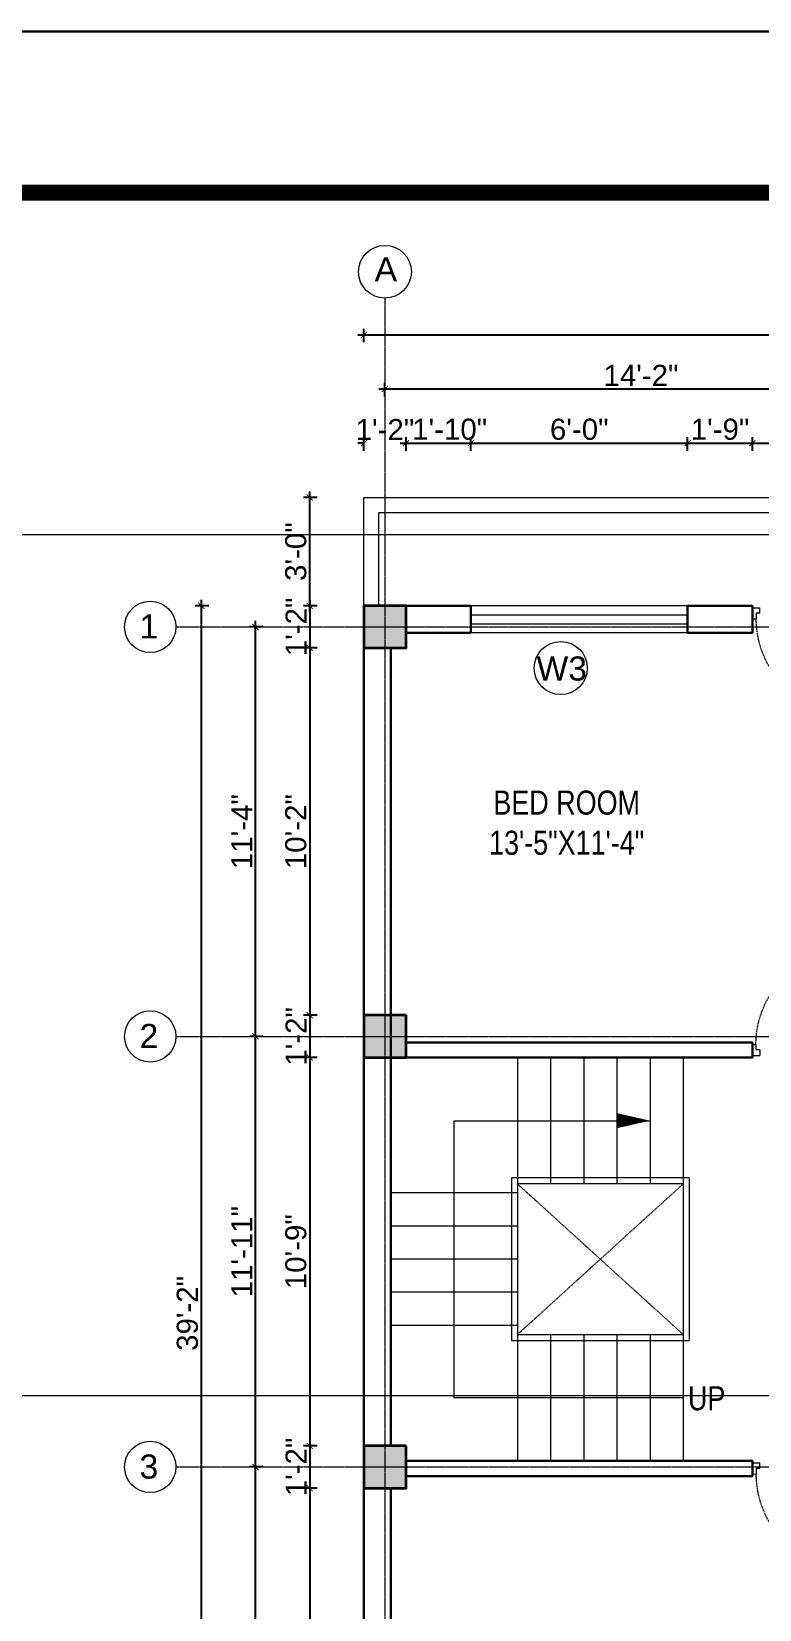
# Model space of a CAD drawing. Header units: inches. Extents: x 84707 to 107235, y 3922 to 10323.
# Drawn here: x 95866 to 96108, y 9799 to 10323 of the extents above; entities that cross this region are included whole.
import ezdxf

# ---------------------------------------------------------------- set-up
doc = ezdxf.new("R2010")
doc.units = ezdxf.units.IN
doc.header["$MEASUREMENT"] = 0
doc.linetypes.add('CENTER', pattern=[2, 1.25, -0.25, 0.25, -0.25])
doc.linetypes.add('HIDDEN', pattern=[0.375, 0.25, -0.125])
for name, color, linetype, lineweight in [('Annotate-Lite.w', 4, 'Continuous', 9), ('Annotations-Bold.w', 2, 'Continuous', 13), ('COLOUM', 3, 'Continuous', 35), ('DIM-2', 4, 'Continuous', 20), ('Door-Window.w', 4, 'Continuous', 15), ('HA', 254, 'Continuous', 9), ('stair', 6, 'Continuous', 5), ('wall', 240, 'Continuous', 30), ('wall light', 6, 'Continuous', 18), ('window', 130, 'Continuous', 13)]:
    doc.layers.add(name, color=color, linetype=linetype, lineweight=lineweight)
doc.styles.add('ARAIL', font='arial.ttf')
doc.styles.add('DIM', font='arial.ttf', dxfattribs={"width": 0.8})
doc.styles.add('gaurav', font='arial.ttf')
doc.dimstyles.new('8 inch dim', dxfattribs={"dimtxt": 7, "dimasz": 2, "dimexe": 2, "dimexo": 1, "dimgap": 1, "dimtad": 1, "dimdec": 0, "dimzin": 3, "dimdsep": 46, "dimlunit": 4, "dimtxsty": 'ARAIL', "dimblk": 'ARCHTICK', "dimcen": 0.09, "dimdle": 2, "dimadec": 0, "dimazin": 0, "dimtfac": 1, "dimtdec": 0, "dimtix": 1, "dimtofl": 0, "dimtmove": 1, "dimatfit": 3, "dimldrblk": 'ARCHTICK', "dimfxlon": 1, "dimtolj": 1, "dimtzin": 0, "dimarcsym": 0})

# ---------------------------------------------------------------- blocks, each defined once
blk = doc.blocks.new('column 14')
at = {"layer": 'COLOUM'}
h = blk.add_hatch(color=256, dxfattribs=at)
h.dxf.hatch_style = 1
h.paths.add_polyline_path([(7, 7), (-7, 7), (-7, -7), (7, -7)])
blk.add_lwpolyline([(7, 7), (7, -7), (-7, -7), (-7, 7)], close=True, dxfattribs=at)
blk = doc.blocks.new('*U9')
at = {"layer": 'Door-Window.w', "ltscale": 3}
for p, q in [((11067.44, 10097.93), (11092.24, 10116.76)), ((11068.18, 10096.96), (11093, 10115.8)), ((11092.24, 10116.76), (11093, 10115.8)), ((11063.03, 10097.66), (11065.96, 10099.89)), ((11065.25, 10094.74), (11063.03, 10097.66)), ((11066.71, 10095.85), (11065.25, 10094.74)), ((11065.96, 10099.89), (11067.44, 10097.93)), ((11065.97, 10096.82), (11067.44, 10097.93)), ((11066.71, 10095.85), (11065.97, 10096.82)), ((11067.44, 10097.93), (11068.18, 10096.96)), ((11084.8, 10072.06), (11083.33, 10070.95)), ((11084.81, 10068.99), (11083.33, 10070.95)), ((11084.8, 10072.06), (11085.54, 10071.08)), ((11084.81, 10068.99), (11087.74, 10071.22)), ((11085.54, 10071.08), (11087, 10072.19)), ((11087.74, 10071.22), (11087, 10072.19))]:
    blk.add_line(p, q, dxfattribs=at)
at = {"layer": 'Door-Window.w', "color": 9, "linetype": 'HIDDEN', "lineweight": 18}
blk.add_arc((11068.18, 10096.96), 31.16, 307.2347, 37.1906, dxfattribs=at)
blk = doc.blocks.new('_ArchTick')
at = {"color": 0, "linetype": 'ByBlock', "const_width": 0.15}
blk.add_lwpolyline([(-0.5, -0.5), (0.5, 0.5)], dxfattribs=at)
blk = doc.blocks.new('*D112')
at = {"layer": 'Defpoints', "color": 0, "transparency": 16777216}
for p in [(95976.2, 10131.84), (95922.2, 9661.84), (95976.2, 9661.84)]:
    blk.add_point(p, dxfattribs=at)
at = {"layer": 'DIM-2', "color": 0, "lineweight": -2, "transparency": 16777216}
for p, q in [((95924.7, 10131.84), (95920.2, 10131.84)), ((95922.2, 10133.84), (95922.2, 9659.84)), ((95924.7, 9661.84), (95920.2, 9661.84))]:
    blk.add_line(p, q, dxfattribs=at)
at = {"layer": 'DIM-2', "color": 0, "lineweight": -2, "transparency": 16777216, "xscale": 2, "yscale": 2, "zscale": 2}
for p, rotation in [((95922.2, 10131.84), 90), ((95922.2, 9661.84), 270)]:
    blk.add_blockref('_ArchTick', p, dxfattribs=dict(at, rotation=rotation))
at = {"layer": 'DIM-2', "color": 0, "transparency": 16777216, "insert": (95917.62, 9896.84), "char_height": 7, "attachment_point": 5, "rotation": 90, "style": 'ARAIL'}
blk.add_mtext('\\A1;39\'-2"', dxfattribs=at)
blk = doc.blocks.new('*D131')
at = {"layer": 'Defpoints', "color": 0, "transparency": 16777216}
for p in [(95990.2, 10185.84), (95976.2, 10131.84), (95990.2, 10131.84)]:
    blk.add_point(p, dxfattribs=at)
at = {"layer": 'DIM-2', "color": 0, "lineweight": -2, "transparency": 16777216}
for p, q in [((95976.2, 10183.34), (95976.2, 10187.84)), ((95990.2, 10183.34), (95990.2, 10187.84)), ((95976.2, 10185.84), (95974.2, 10185.84)), ((95990.2, 10185.84), (95992.2, 10185.84))]:
    blk.add_line(p, q, dxfattribs=at)
at = {"layer": 'DIM-2', "color": 0, "lineweight": -2, "transparency": 16777216, "xscale": 2, "yscale": 2, "zscale": 2}
blk.add_blockref('_ArchTick', (95976.2, 10185.84), dxfattribs=at)
at = {"layer": 'DIM-2', "color": 0, "lineweight": -2, "transparency": 16777216, "xscale": 2, "yscale": 2, "zscale": 2, "rotation": 180}
blk.add_blockref('_ArchTick', (95990.2, 10185.84), dxfattribs=at)
at = {"layer": 'DIM-2', "color": 0, "transparency": 16777216, "insert": (95983.2, 10190.36), "char_height": 7, "attachment_point": 5, "style": 'ARAIL'}
blk.add_mtext('\\A1;1\'-2"', dxfattribs=at)
blk = doc.blocks.new('*D134')
at = {"layer": 'Defpoints', "color": 0, "transparency": 16777216}
for p in [(96011.7, 10185.84), (95990.2, 10131.84), (96011.7, 10131.84)]:
    blk.add_point(p, dxfattribs=at)
at = {"layer": 'DIM-2', "color": 0, "lineweight": -2, "transparency": 16777216}
for p, q in [((95990.2, 10183.34), (95990.2, 10187.84)), ((96011.7, 10183.34), (96011.7, 10187.84)), ((95988.2, 10185.84), (96013.7, 10185.84))]:
    blk.add_line(p, q, dxfattribs=at)
at = {"layer": 'DIM-2', "color": 0, "lineweight": -2, "transparency": 16777216, "xscale": 2, "yscale": 2, "zscale": 2, "rotation": 180}
blk.add_blockref('_ArchTick', (95990.2, 10185.84), dxfattribs=at)
at = {"layer": 'DIM-2', "color": 0, "lineweight": -2, "transparency": 16777216, "xscale": 2, "yscale": 2, "zscale": 2}
blk.add_blockref('_ArchTick', (96011.7, 10185.84), dxfattribs=at)
at = {"layer": 'DIM-2', "color": 0, "transparency": 16777216, "insert": (96004.68, 10190.42), "char_height": 7, "attachment_point": 5, "style": 'ARAIL'}
blk.add_mtext('\\A1;1\'-10"', dxfattribs=at)
blk = doc.blocks.new('*D135')
at = {"layer": 'Defpoints', "color": 0, "transparency": 16777216}
for p in [(96083.7, 10185.84), (96011.7, 10131.84), (96083.7, 10131.84)]:
    blk.add_point(p, dxfattribs=at)
at = {"layer": 'DIM-2', "color": 0, "lineweight": -2, "transparency": 16777216}
for p, q in [((96011.7, 10183.34), (96011.7, 10187.84)), ((96083.7, 10183.34), (96083.7, 10187.84)), ((96009.7, 10185.84), (96085.7, 10185.84))]:
    blk.add_line(p, q, dxfattribs=at)
at = {"layer": 'DIM-2', "color": 0, "lineweight": -2, "transparency": 16777216, "xscale": 2, "yscale": 2, "zscale": 2, "rotation": 180}
blk.add_blockref('_ArchTick', (96011.7, 10185.84), dxfattribs=at)
at = {"layer": 'DIM-2', "color": 0, "lineweight": -2, "transparency": 16777216, "xscale": 2, "yscale": 2, "zscale": 2}
blk.add_blockref('_ArchTick', (96083.7, 10185.84), dxfattribs=at)
at = {"layer": 'DIM-2', "color": 0, "transparency": 16777216, "insert": (96047.7, 10190.42), "char_height": 7, "attachment_point": 5, "style": 'ARAIL'}
blk.add_mtext('\\A1;6\'-0"', dxfattribs=at)
blk = doc.blocks.new('*D136')
at = {"layer": 'Defpoints', "color": 0, "transparency": 16777216}
for p in [(96105.2, 10185.84), (96083.7, 10131.84), (96105.2, 10131.84)]:
    blk.add_point(p, dxfattribs=at)
at = {"layer": 'DIM-2', "color": 0, "lineweight": -2, "transparency": 16777216}
for p, q in [((96083.7, 10183.34), (96083.7, 10187.84)), ((96105.2, 10183.34), (96105.2, 10187.84)), ((96081.7, 10185.84), (96107.2, 10185.84))]:
    blk.add_line(p, q, dxfattribs=at)
at = {"layer": 'DIM-2', "color": 0, "lineweight": -2, "transparency": 16777216, "xscale": 2, "yscale": 2, "zscale": 2, "rotation": 180}
blk.add_blockref('_ArchTick', (96083.7, 10185.84), dxfattribs=at)
at = {"layer": 'DIM-2', "color": 0, "lineweight": -2, "transparency": 16777216, "xscale": 2, "yscale": 2, "zscale": 2}
blk.add_blockref('_ArchTick', (96105.2, 10185.84), dxfattribs=at)
at = {"layer": 'DIM-2', "color": 0, "transparency": 16777216, "insert": (96094.45, 10190.42), "char_height": 7, "attachment_point": 5, "style": 'ARAIL'}
blk.add_mtext('\\A1;1\'-9"', dxfattribs=at)
blk = doc.blocks.new('*D137')
at = {"layer": 'Defpoints', "color": 0, "transparency": 16777216}
for p in [(96141.2, 10185.84), (96105.2, 10131.84), (96141.2, 10131.84)]:
    blk.add_point(p, dxfattribs=at)
at = {"layer": 'DIM-2', "color": 0, "lineweight": -2, "transparency": 16777216}
for p, q in [((96105.2, 10183.34), (96105.2, 10187.84)), ((96141.2, 10183.34), (96141.2, 10187.84)), ((96103.2, 10185.84), (96143.2, 10185.84))]:
    blk.add_line(p, q, dxfattribs=at)
at = {"layer": 'DIM-2', "color": 0, "lineweight": -2, "transparency": 16777216, "xscale": 2, "yscale": 2, "zscale": 2, "rotation": 180}
blk.add_blockref('_ArchTick', (96105.2, 10185.84), dxfattribs=at)
at = {"layer": 'DIM-2', "color": 0, "lineweight": -2, "transparency": 16777216, "xscale": 2, "yscale": 2, "zscale": 2}
blk.add_blockref('_ArchTick', (96141.2, 10185.84), dxfattribs=at)
at = {"layer": 'DIM-2', "color": 0, "transparency": 16777216, "insert": (96123.2, 10190.42), "char_height": 7, "attachment_point": 5, "style": 'ARAIL'}
blk.add_mtext('\\A1;3\'-0"', dxfattribs=at)
blk = doc.blocks.new('*D129')
at = {"layer": 'Defpoints', "color": 0, "transparency": 16777216}
for p in [(96153.2, 10203.84), (95983.2, 10131.84), (96153.2, 10131.84)]:
    blk.add_point(p, dxfattribs=at)
at = {"layer": 'DIM-2', "color": 0, "lineweight": -2, "transparency": 16777216}
for p, q in [((95981.2, 10203.84), (96155.2, 10203.84)), ((95983.2, 10201.34), (95983.2, 10205.84)), ((96153.2, 10201.34), (96153.2, 10205.84))]:
    blk.add_line(p, q, dxfattribs=at)
at = {"layer": 'DIM-2', "color": 0, "lineweight": -2, "transparency": 16777216, "xscale": 2, "yscale": 2, "zscale": 2, "rotation": 180}
blk.add_blockref('_ArchTick', (95983.2, 10203.84), dxfattribs=at)
at = {"layer": 'DIM-2', "color": 0, "lineweight": -2, "transparency": 16777216, "xscale": 2, "yscale": 2, "zscale": 2}
blk.add_blockref('_ArchTick', (96153.2, 10203.84), dxfattribs=at)
at = {"layer": 'DIM-2', "color": 0, "transparency": 16777216, "insert": (96068.2, 10208.36), "char_height": 7, "attachment_point": 5, "style": 'ARAIL'}
blk.add_mtext('\\A1;14\'-2"', dxfattribs=at)
blk = doc.blocks.new('*D101')
at = {"layer": 'Defpoints', "color": 0, "transparency": 16777216}
for p in [(96334.89, 10221.84), (95976.2, 10131.84), (96334.89, 10131.84)]:
    blk.add_point(p, dxfattribs=at)
at = {"layer": 'DIM-2', "color": 0, "lineweight": -2, "transparency": 16777216}
for p, q in [((95976.2, 10219.34), (95976.2, 10223.84)), ((96334.89, 10219.34), (96334.89, 10223.84)), ((95974.2, 10221.84), (96336.89, 10221.84))]:
    blk.add_line(p, q, dxfattribs=at)
at = {"layer": 'DIM-2', "color": 0, "lineweight": -2, "transparency": 16777216, "xscale": 2, "yscale": 2, "zscale": 2, "rotation": 180}
blk.add_blockref('_ArchTick', (95976.2, 10221.84), dxfattribs=at)
at = {"layer": 'DIM-2', "color": 0, "lineweight": -2, "transparency": 16777216, "xscale": 2, "yscale": 2, "zscale": 2}
blk.add_blockref('_ArchTick', (96334.89, 10221.84), dxfattribs=at)
at = {"layer": 'DIM-2', "color": 0, "transparency": 16777216, "insert": (96155.54, 10226.42), "char_height": 7, "attachment_point": 5, "style": 'ARAIL'}
blk.add_mtext('\\A1;29\'-11"', dxfattribs=at)
blk = doc.blocks.new('*D102')
at = {"layer": 'Defpoints', "color": 0, "transparency": 16777216}
for p in [(95976.2, 10131.84), (95958.2, 10117.84), (95976.2, 10117.84)]:
    blk.add_point(p, dxfattribs=at)
at = {"layer": 'DIM-2', "color": 0, "lineweight": -2, "transparency": 16777216}
for p, q in [((95960.7, 10131.84), (95956.2, 10131.84)), ((95958.2, 10133.84), (95958.2, 10115.84)), ((95960.7, 10117.84), (95956.2, 10117.84))]:
    blk.add_line(p, q, dxfattribs=at)
at = {"layer": 'DIM-2', "color": 0, "lineweight": -2, "transparency": 16777216, "xscale": 2, "yscale": 2, "zscale": 2}
for p, rotation in [((95958.2, 10131.84), 90), ((95958.2, 10117.84), 270)]:
    blk.add_blockref('_ArchTick', p, dxfattribs=dict(at, rotation=rotation))
at = {"layer": 'DIM-2', "color": 0, "transparency": 16777216, "insert": (95953.68, 10124.84), "char_height": 7, "attachment_point": 5, "rotation": 90, "style": 'ARAIL'}
blk.add_mtext('\\A1;1\'-2"', dxfattribs=at)
blk = doc.blocks.new('*D103')
at = {"layer": 'Defpoints', "color": 0, "transparency": 16777216}
for p in [(95976.2, 10117.84), (95958.2, 9995.84), (95976.2, 9995.84)]:
    blk.add_point(p, dxfattribs=at)
at = {"layer": 'DIM-2', "color": 0, "lineweight": -2, "transparency": 16777216}
for p, q in [((95958.2, 10119.84), (95958.2, 9993.84)), ((95960.7, 10117.84), (95956.2, 10117.84)), ((95960.7, 9995.84), (95956.2, 9995.84))]:
    blk.add_line(p, q, dxfattribs=at)
at = {"layer": 'DIM-2', "color": 0, "lineweight": -2, "transparency": 16777216, "xscale": 2, "yscale": 2, "zscale": 2}
for p, rotation in [((95958.2, 10117.84), 90), ((95958.2, 9995.84), 270)]:
    blk.add_blockref('_ArchTick', p, dxfattribs=dict(at, rotation=rotation))
at = {"layer": 'DIM-2', "color": 0, "transparency": 16777216, "insert": (95953.62, 10056.84), "char_height": 7, "attachment_point": 5, "rotation": 90, "style": 'ARAIL'}
blk.add_mtext('\\A1;10\'-2"', dxfattribs=at)
blk = doc.blocks.new('*D104')
at = {"layer": 'Defpoints', "color": 0, "transparency": 16777216}
for p in [(95976.2, 9995.84), (95958.2, 9981.84), (95976.2, 9981.84)]:
    blk.add_point(p, dxfattribs=at)
at = {"layer": 'DIM-2', "color": 0, "lineweight": -2, "transparency": 16777216}
for p, q in [((95960.7, 9995.84), (95956.2, 9995.84)), ((95958.2, 9997.84), (95958.2, 9979.84)), ((95960.7, 9981.84), (95956.2, 9981.84))]:
    blk.add_line(p, q, dxfattribs=at)
at = {"layer": 'DIM-2', "color": 0, "lineweight": -2, "transparency": 16777216, "xscale": 2, "yscale": 2, "zscale": 2}
for p, rotation in [((95958.2, 9995.84), 90), ((95958.2, 9981.84), 270)]:
    blk.add_blockref('_ArchTick', p, dxfattribs=dict(at, rotation=rotation))
at = {"layer": 'DIM-2', "color": 0, "transparency": 16777216, "insert": (95953.68, 9988.84), "char_height": 7, "attachment_point": 5, "rotation": 90, "style": 'ARAIL'}
blk.add_mtext('\\A1;1\'-2"', dxfattribs=at)
blk = doc.blocks.new('*D105')
at = {"layer": 'Defpoints', "color": 0, "transparency": 16777216}
for p in [(95976.2, 9981.84), (95958.2, 9852.84), (95976.2, 9852.84)]:
    blk.add_point(p, dxfattribs=at)
at = {"layer": 'DIM-2', "color": 0, "lineweight": -2, "transparency": 16777216}
for p, q in [((95958.2, 9983.84), (95958.2, 9850.84)), ((95960.7, 9981.84), (95956.2, 9981.84)), ((95960.7, 9852.84), (95956.2, 9852.84))]:
    blk.add_line(p, q, dxfattribs=at)
at = {"layer": 'DIM-2', "color": 0, "lineweight": -2, "transparency": 16777216, "xscale": 2, "yscale": 2, "zscale": 2}
for p, rotation in [((95958.2, 9981.84), 90), ((95958.2, 9852.84), 270)]:
    blk.add_blockref('_ArchTick', p, dxfattribs=dict(at, rotation=rotation))
at = {"layer": 'DIM-2', "color": 0, "transparency": 16777216, "insert": (95953.62, 9917.34), "char_height": 7, "attachment_point": 5, "rotation": 90, "style": 'ARAIL'}
blk.add_mtext('\\A1;10\'-9"', dxfattribs=at)
blk = doc.blocks.new('*D106')
at = {"layer": 'Defpoints', "color": 0, "transparency": 16777216}
for p in [(95976.2, 9852.84), (95958.2, 9838.84), (95976.2, 9838.84)]:
    blk.add_point(p, dxfattribs=at)
at = {"layer": 'DIM-2', "color": 0, "lineweight": -2, "transparency": 16777216}
for p, q in [((95960.7, 9852.84), (95956.2, 9852.84)), ((95958.2, 9854.84), (95958.2, 9836.84)), ((95960.7, 9838.84), (95956.2, 9838.84))]:
    blk.add_line(p, q, dxfattribs=at)
at = {"layer": 'DIM-2', "color": 0, "lineweight": -2, "transparency": 16777216, "xscale": 2, "yscale": 2, "zscale": 2}
for p, rotation in [((95958.2, 9852.84), 90), ((95958.2, 9838.84), 270)]:
    blk.add_blockref('_ArchTick', p, dxfattribs=dict(at, rotation=rotation))
at = {"layer": 'DIM-2', "color": 0, "transparency": 16777216, "insert": (95953.68, 9845.84), "char_height": 7, "attachment_point": 5, "rotation": 90, "style": 'ARAIL'}
blk.add_mtext('\\A1;1\'-2"', dxfattribs=at)
blk = doc.blocks.new('*D107')
at = {"layer": 'Defpoints', "color": 0, "transparency": 16777216}
for p in [(95976.2, 9838.84), (95958.2, 9675.84), (95976.2, 9675.84)]:
    blk.add_point(p, dxfattribs=at)
at = {"layer": 'DIM-2', "color": 0, "lineweight": -2, "transparency": 16777216}
for p, q in [((95960.7, 9838.84), (95956.2, 9838.84)), ((95958.2, 9840.84), (95958.2, 9673.84)), ((95960.7, 9675.84), (95956.2, 9675.84))]:
    blk.add_line(p, q, dxfattribs=at)
at = {"layer": 'DIM-2', "color": 0, "lineweight": -2, "transparency": 16777216, "xscale": 2, "yscale": 2, "zscale": 2}
for p, rotation in [((95958.2, 9838.84), 90), ((95958.2, 9675.84), 270)]:
    blk.add_blockref('_ArchTick', p, dxfattribs=dict(at, rotation=rotation))
at = {"layer": 'DIM-2', "color": 0, "transparency": 16777216, "insert": (95953.62, 9757.34), "char_height": 7, "attachment_point": 5, "rotation": 90, "style": 'ARAIL'}
blk.add_mtext('\\A1;13\'-7"', dxfattribs=at)
blk = doc.blocks.new('*D109')
at = {"layer": 'Defpoints', "color": 0, "transparency": 16777216}
for p in [(95940.2, 9845.84), (95976.2, 9845.84), (95976.2, 9668.84)]:
    blk.add_point(p, dxfattribs=at)
at = {"layer": 'DIM-2', "color": 0, "lineweight": -2, "transparency": 16777216}
for p, q in [((95940.2, 9666.84), (95940.2, 9847.84)), ((95942.7, 9845.84), (95938.2, 9845.84)), ((95942.7, 9668.84), (95938.2, 9668.84))]:
    blk.add_line(p, q, dxfattribs=at)
at = {"layer": 'DIM-2', "color": 0, "lineweight": -2, "transparency": 16777216, "xscale": 2, "yscale": 2, "zscale": 2}
for p, rotation in [((95940.2, 9845.84), 90), ((95940.2, 9668.84), 270)]:
    blk.add_blockref('_ArchTick', p, dxfattribs=dict(at, rotation=rotation))
at = {"layer": 'DIM-2', "color": 0, "transparency": 16777216, "insert": (95935.62, 9757.34), "char_height": 7, "attachment_point": 5, "rotation": 90, "style": 'ARAIL'}
blk.add_mtext('\\A1;14\'-9"', dxfattribs=at)
blk = doc.blocks.new('*D110')
at = {"layer": 'Defpoints', "color": 0, "transparency": 16777216}
for p in [(95940.2, 9988.84), (95976.2, 9988.84), (95976.2, 9845.84)]:
    blk.add_point(p, dxfattribs=at)
at = {"layer": 'DIM-2', "color": 0, "lineweight": -2, "transparency": 16777216}
for p, q in [((95942.7, 9988.84), (95938.2, 9988.84)), ((95940.2, 9843.84), (95940.2, 9990.84)), ((95942.7, 9845.84), (95938.2, 9845.84))]:
    blk.add_line(p, q, dxfattribs=at)
at = {"layer": 'DIM-2', "color": 0, "lineweight": -2, "transparency": 16777216, "xscale": 2, "yscale": 2, "zscale": 2}
for p, rotation in [((95940.2, 9988.84), 90), ((95940.2, 9845.84), 270)]:
    blk.add_blockref('_ArchTick', p, dxfattribs=dict(at, rotation=rotation))
at = {"layer": 'DIM-2', "color": 0, "transparency": 16777216, "insert": (95935.68, 9917.34), "char_height": 7, "attachment_point": 5, "rotation": 90, "style": 'ARAIL'}
blk.add_mtext('\\A1;11\'-11"', dxfattribs=at)
blk = doc.blocks.new('*D111')
at = {"layer": 'Defpoints', "color": 0, "transparency": 16777216}
for p in [(95940.2, 10124.84), (95976.2, 10124.84), (95976.2, 9988.84)]:
    blk.add_point(p, dxfattribs=at)
at = {"layer": 'DIM-2', "color": 0, "lineweight": -2, "transparency": 16777216}
for p, q in [((95942.7, 10124.84), (95938.2, 10124.84)), ((95940.2, 9986.84), (95940.2, 10126.84)), ((95942.7, 9988.84), (95938.2, 9988.84))]:
    blk.add_line(p, q, dxfattribs=at)
at = {"layer": 'DIM-2', "color": 0, "lineweight": -2, "transparency": 16777216, "xscale": 2, "yscale": 2, "zscale": 2}
for p, rotation in [((95940.2, 10124.84), 90), ((95940.2, 9988.84), 270)]:
    blk.add_blockref('_ArchTick', p, dxfattribs=dict(at, rotation=rotation))
at = {"layer": 'DIM-2', "color": 0, "transparency": 16777216, "insert": (95935.68, 10056.84), "char_height": 7, "attachment_point": 5, "rotation": 90, "style": 'ARAIL'}
blk.add_mtext('\\A1;11\'-4"', dxfattribs=at)
blk = doc.blocks.new('*D141')
at = {"layer": 'Defpoints', "color": 0, "transparency": 16777216}
for p in [(95958.2, 10167.84), (95976.2, 10167.84), (95976.2, 10131.84)]:
    blk.add_point(p, dxfattribs=at)
at = {"layer": 'DIM-2', "color": 0, "lineweight": -2, "transparency": 16777216}
for p, q in [((95960.7, 10167.84), (95956.2, 10167.84)), ((95958.2, 10129.84), (95958.2, 10169.84)), ((95960.7, 10131.84), (95956.2, 10131.84))]:
    blk.add_line(p, q, dxfattribs=at)
at = {"layer": 'DIM-2', "color": 0, "lineweight": -2, "transparency": 16777216, "xscale": 2, "yscale": 2, "zscale": 2}
for p, rotation in [((95958.2, 10167.84), 90), ((95958.2, 10131.84), 270)]:
    blk.add_blockref('_ArchTick', p, dxfattribs=dict(at, rotation=rotation))
at = {"layer": 'DIM-2', "color": 0, "transparency": 16777216, "insert": (95953.62, 10149.84), "char_height": 7, "attachment_point": 5, "rotation": 90, "style": 'ARAIL'}
blk.add_mtext('\\A1;3\'-0"', dxfattribs=at)

msp = doc.modelspace()

# ---------------------------------------------------------------- linework, layer by layer
at = {"color": 7, "lineweight": 30}
msp.add_lwpolyline([(94382.2, 8182.06), (94382.2, 10322.54), (97592.92, 10322.54), (97592.92, 8182.06)], close=True, dxfattribs=at)
at = {"color": 7, "lineweight": 30, "const_width": 5.35}
msp.add_lwpolyline([(97539.41, 8235.57), (97539.41, 10269.03), (94542.74, 10269.03), (94542.74, 8235.57)], close=True, dxfattribs=at)
at = {"layer": 'Annotate-Lite.w', "ltscale": 0.005}
msp.add_circle((96041.54, 10111.16), 8.81, dxfattribs=at)
at = {"layer": 'Annotations-Bold.w', "linetype": 'CENTER', "ltscale": 0.3}
for p, q in [((95983.2, 10234), (95983.2, 9580.07)), ((95913.78, 10124.84), (96400.03, 10124.84)), ((95913.78, 9988.84), (96400.03, 9988.84)), ((95913.78, 9845.84), (96400.03, 9845.84))]:
    msp.add_line(p, q, dxfattribs=at)
at = {"layer": 'DIM-2'}
for p in [(84806.37, 10155.52), (87688.48, 9869.52)]:
    msp.add_xline(p, (1, 0), dxfattribs=at)
for centre, radius in [((95983.2, 10242.77), 8.77), ((95905.25, 10124.84), 8.53), ((95905.25, 9988.84), 8.53), ((95905.25, 9845.84), 8.53)]:
    msp.add_circle(centre, radius, dxfattribs=at)
at = {"layer": 'HA', "linetype": 'HIDDEN'}
for p, q in [((96082.2, 9939.84), (96027.2, 9889.84)), ((96082.2, 9889.84), (96027.2, 9939.84))]:
    msp.add_line(p, q, dxfattribs=at)
at = {"layer": 'HA'}
msp.add_lwpolyline([(96060.2, 9960.84, 5, 0, 0), (96071.2, 9960.84, 0, 0, 0)], format="xyseb", dxfattribs=at)
msp.add_lwpolyline([(96082.2, 9868.84), (96006.2, 9868.84), (96006.2, 9960.84), (96071.2, 9960.84)], dxfattribs=at)
at = {"layer": 'stair'}
for p, q in [((96025.2, 9941.84), (96025.2, 9887.84)), ((96084.2, 9941.84), (96025.2, 9941.84)), ((96084.2, 9941.84), (96084.2, 9887.84)), ((96027.2, 9936.84), (95985.2, 9936.84)), ((96027.2, 9939.84), (96027.2, 9889.84)), ((96082.2, 9939.84), (96027.2, 9939.84)), ((96082.2, 9939.84), (96082.2, 9847.84)), ((96027.2, 9925.84), (95985.2, 9925.84)), ((96027.2, 9914.84), (95985.2, 9914.84)), ((96027.2, 9903.84), (95985.2, 9903.84)), ((96027.2, 9892.84), (95985.2, 9892.84)), ((96027.2, 9889.84), (96082.2, 9889.84)), ((96025.2, 9887.84), (96084.2, 9887.84))]:
    msp.add_line(p, q, dxfattribs=at)
for points in [[(96027.2, 9981.84), (96027.2, 9939.84)], [(96038.2, 9981.84), (96038.2, 9939.84)], [(96049.2, 9981.84), (96049.2, 9939.84)], [(96060.2, 9981.84), (96060.2, 9939.84)], [(96071.2, 9981.84), (96071.2, 9939.84)], [(96082.2, 9981.84), (96082.2, 9939.84)], [(96027.2, 9889.84), (96027.2, 9847.84)], [(96038.2, 9889.84), (96038.2, 9847.84)], [(96049.2, 9889.84), (96049.2, 9847.84)], [(96060.2, 9889.84), (96060.2, 9847.84)], [(96071.2, 9889.84), (96071.2, 9847.84)]]:
    msp.add_lwpolyline(points, dxfattribs=at)
at = {"layer": 'wall'}
for p, q in [((95990.2, 10131.84), (96011.7, 10131.84)), ((96011.7, 10122.84), (96011.7, 10131.84)), ((96083.7, 10131.84), (96105.2, 10131.84)), ((96083.7, 10122.84), (96083.7, 10131.84)), ((96105.2, 10131.84), (96105.2, 10122.84)), ((96011.7, 10122.84), (95990.2, 10122.84)), ((96105.2, 10122.84), (96083.7, 10122.84)), ((95976.2, 10117.84), (95976.2, 9852.84)), ((95985.2, 10117.84), (95985.2, 9852.84)), ((95990.2, 9986.84), (96105.2, 9986.84)), ((96105.2, 9986.84), (96105.2, 9981.84)), ((95990.2, 9981.84), (96105.2, 9981.84)), ((95985.26, 9939.84), (95985.2, 9939.84)), ((95990.2, 9847.84), (96105.2, 9847.84)), ((96105.2, 9842.84), (96105.2, 9847.84)), ((95990.2, 9842.84), (96105.2, 9842.84)), ((95976.2, 9838.84), (95976.2, 9675.84)), ((95985.2, 9838.84), (95985.2, 9675.84))]:
    msp.add_line(p, q, dxfattribs=at)
at = {"layer": 'wall light'}
msp.add_line((95976.2, 10131.84), (95976.2, 10167.84), dxfattribs=at)
for points in [[(95976.2, 10167.84), (96336.99, 10167.84)], [(95981.2, 10131.84), (95981.2, 10162.84), (96331.69, 10162.84), (96329.88, 10131.84)]]:
    msp.add_lwpolyline(points, dxfattribs=at)
at = {"layer": 'window'}
for p, q in [((96083.7, 10131.84), (96011.7, 10131.84)), ((96011.7, 10128.84), (96083.7, 10128.84)), ((96011.7, 10125.84), (96083.7, 10125.84)), ((96083.7, 10122.84), (96011.7, 10122.84))]:
    msp.add_line(p, q, dxfattribs=at)

# ---------------------------------------------------------------- block references
at = {"layer": 'Door-Window.w', "linetype": 'ByBlock'}
for p, xscale, yscale, zscale, rotation in [((94774.7, 25044.05), 0.999790782091718, 0.999790782091718, 0.999790782091718, 232.8475757098403), ((94774.7, -4930.36), -0.999790782091718, 0.999790782091718, 0.999790782091718, 307.1524242901597), ((94774.7, 24760.05), 0.9997907820917175, 0.9997907820917175, 0.9997907820917175, 232.8475757098404)]:
    msp.add_blockref('*U9', p, dxfattribs=dict(at, xscale=xscale, yscale=yscale, zscale=zscale, rotation=rotation))
at = {"layer": 'wall', "xscale": -1, "rotation": 270}
for p in [(95983.2, 10124.84), (95983.2, 9988.84), (95983.2, 9845.84)]:
    msp.add_blockref('column 14', p, dxfattribs=at)

# ---------------------------------------------------------------- texts
at = {"ltscale": 7, "char_height": 8, "width": 121.9318, "attachment_point": 8, "style": 'DIM'}
for s, insert in [('BED ROOM\\P13\'-5"X11\'-4"', (96043.53, 10049.04)), ('UP', (96090.01, 9864.55))]:
    msp.add_mtext(s, dxfattribs=dict(at, insert=insert))
at = {"layer": 'Annotate-Lite.w', "ltscale": 0.005, "insert": (96033.51, 10115.01), "char_height": 8, "attachment_point": 1, "style": 'gaurav'}
msp.add_mtext_dynamic_manual_height_columns('W3', width=8, gutter_width=100, heights=[0], dxfattribs=at)
at = {"layer": 'Annotations-Bold.w', "linetype": 'CENTER', "ltscale": 1.5, "char_height": 8, "attachment_point": 1, "style": 'ARAIL'}
for s, insert in [('A', (95979.77, 10247.6)), ('1', (95901.71, 10128.98)), ('2', (95901.71, 9992.98)), ('3', (95901.71, 9849.98))]:
    msp.add_mtext_dynamic_manual_height_columns(s, width=6.5393, gutter_width=100, heights=[0], dxfattribs=dict(at, insert=insert))

# ---------------------------------------------------------------- dimensions: what is measured, and where the dimension line sits
at = {"layer": 'DIM-2'}
for base, p1, p2, picture, middle in [((96334.89, 10221.84), (95976.2, 10131.84), (96334.89, 10131.84), '*D101', (96155.54, 10226.42)), ((96153.2, 10203.84), (95983.2, 10131.84), (96153.2, 10131.84), '*D129', (96068.2, 10208.36)), ((95990.2, 10185.84), (95976.2, 10131.84), (95990.2, 10131.84), '*D131', (95983.2, 10190.36)), ((96083.7, 10185.84), (96011.7, 10131.84), (96083.7, 10131.84), '*D135', (96047.7, 10190.42)), ((96105.1953, 10185.8439), (96083.6961, 10131.8439), (96105.1953, 10131.8406), '*D136', (96094.4457, 10190.4179)), ((96141.2, 10185.84), (96105.2, 10131.84), (96141.2, 10131.84), '*D137', (96123.2, 10190.42))]:
    dim = msp.add_linear_dim(base=base, p1=p1, p2=p2, dimstyle='8 inch dim', dxfattribs=at)
    dim.commit()
    dim.dimension.update_dxf_attribs({"geometry": picture, "text_midpoint": middle})
dim = msp.add_linear_dim(base=(96011.69605581, 10185.84392573), p1=(95990.19605581, 10131.84392573), p2=(96011.69605581, 10131.84392573), dimstyle='8 inch dim', dxfattribs=at)
dim.commit()
dim.dimension.update_dxf_attribs({"geometry": '*D134', "text_midpoint": (96004.68082337, 10185.84392573), "dimtype": 128})
for base, p1, p2, picture, middle in [((95958.2, 10167.84), (95976.2, 10131.84), (95976.2, 10167.84), '*D141', (95953.62, 10149.84)), ((95922.2, 9661.84), (95976.2, 10131.84), (95976.2, 9661.84), '*D112', (95917.62, 9896.84)), ((95940.2, 10124.84), (95976.2, 9988.84), (95976.2, 10124.84), '*D111', (95935.68, 10056.84)), ((95958.2, 9995.84), (95976.2, 10117.84), (95976.2, 9995.84), '*D103', (95953.62, 10056.84)), ((95940.2, 9988.84), (95976.2, 9845.84), (95976.2, 9988.84), '*D110', (95935.68, 9917.34)), ((95958.2, 9852.84), (95976.2, 9981.84), (95976.2, 9852.84), '*D105', (95953.62, 9917.34)), ((95940.2, 9845.84), (95976.2, 9668.84), (95976.2, 9845.84), '*D109', (95935.62, 9757.34)), ((95958.2, 9675.84), (95976.2, 9838.84), (95976.2, 9675.84), '*D107', (95953.62, 9757.34))]:
    dim = msp.add_linear_dim(base=base, p1=p1, p2=p2, angle=90, dimstyle='8 inch dim', dxfattribs=at)
    dim.commit()
    dim.dimension.update_dxf_attribs({"geometry": picture, "text_midpoint": middle})
for base, p1, p2, picture, middle in [((95958.2, 10117.84), (95976.2, 10131.84), (95976.2, 10117.84), '*D102', (95958.2, 10124.84)), ((95958.2, 9981.84), (95976.2, 9995.84), (95976.2, 9981.84), '*D104', (95958.2, 9988.84)), ((95958.2, 9838.84), (95976.2, 9852.84), (95976.2, 9838.84), '*D106', (95958.2, 9845.84))]:
    dim = msp.add_linear_dim(base=base, p1=p1, p2=p2, angle=90, dimstyle='8 inch dim', dxfattribs=at)
    dim.commit()
    dim.dimension.update_dxf_attribs({"geometry": picture, "text_midpoint": middle, "dimtype": 128})

doc.saveas('drawing.dxf')
